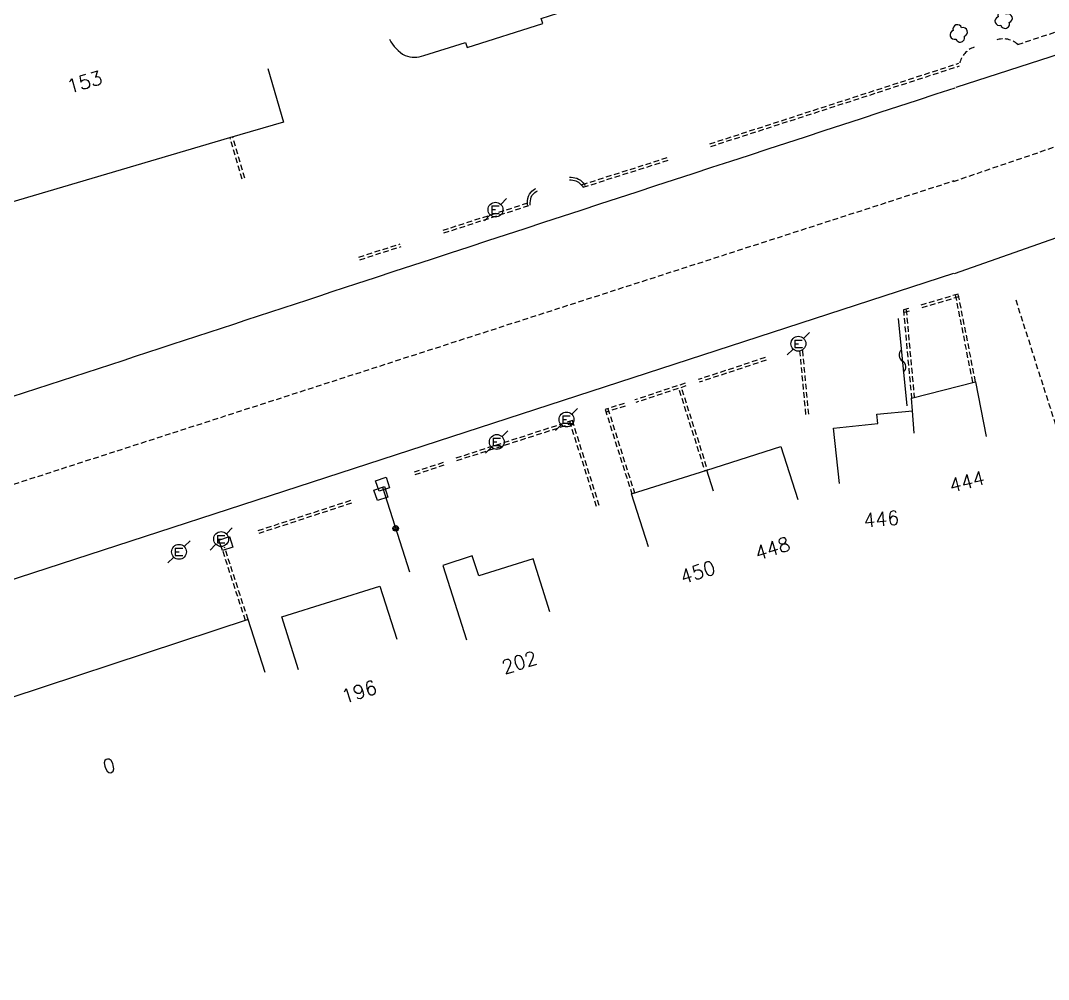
# Model space of a CAD drawing. Header units: millimetres. Extents: x 112998 to 114000, y 125000 to 126000.
# Drawn here: x 113334.6 to 113426.8, y 125752.3 to 125838.4 of the extents above; entities that cross this region are included whole.
import ezdxf
from ezdxf.enums import TextEntityAlignment as Align

# ---------------------------------------------------------------- set-up
doc = ezdxf.new("R2010")
doc.units = ezdxf.units.MM
doc.linetypes.add('DASHED', pattern=[0.75, 0.5, -0.25])
doc.layers.get('0').update_dxf_attribs({"linetype": 'CONTINUOUS'})
for name, color, linetype in [('W0001', 6, 'DASHED'), ('W0008', 7, 'CONTINUOUS'), ('W0100', 7, 'CONTINUOUS'), ('W0112', 1, 'DASHED'), ('W0300', 7, 'CONTINUOUS'), ('W0310', 3, 'CONTINUOUS'), ('W0322', 7, 'CONTINUOUS'), ('W0471', 7, 'CONTINUOUS'), ('W0991', 7, 'CONTINUOUS'), ('W1102', 7, 'CONTINUOUS')]:
    doc.layers.add(name, color=color, linetype=linetype)
doc.styles.get("Standard").update_dxf_attribs({"font": 'romans.shx', "width": 0.85})

# ---------------------------------------------------------------- blocks, each defined once
blk = doc.blocks.new('t310o')
at = {"color": 0, "linetype": 'Continuous'}
for centre, start, end in [((-0.5, 0.375), 216.8699, 323.1304), ((0.5, -0.375), 36.8699, 143.1303)]:
    blk.add_arc(centre, 0.625, start, end, dxfattribs=at)
blk = doc.blocks.new('t322o')
at = {"color": 0, "linetype": 'Continuous'}
for radius in [0.25, 0.15]:
    blk.add_circle((0, 0), radius, dxfattribs=at)
blk = doc.blocks.new('T471')
for p, q in [((0.500001, 0.500001), (1.000002, 1.000002)), ((-0.333334, 0.333334), (-0.333334, -0.333334)), ((-0.333334, 0.333334), (0.333334, 0.333334)), ((-0.333334, 0), (0, 0)), ((-0.500001, -0.500001), (-1.000002, -1.000002)), ((-0.333334, -0.333334), (0.333334, -0.333334))]:
    blk.add_line(p, q)
blk.add_ellipse((0, 0), major_axis=(0.471405, 0.471405), ratio=1, start_param=5.497787144, end_param=11.780972451)
blk = doc.blocks.new('t112o')
at = {"color": 0, "linetype": 'Continuous'}
for p, q in [((-0.5, 0.5), (0.5, 0.5)), ((-0.5, -0.5), (-0.5, 0.5)), ((0.5, 0.5), (0.5, -0.5)), ((0.5, -0.5), (-0.5, -0.5))]:
    blk.add_line(p, q, dxfattribs=at)
blk = doc.blocks.new('TP10')
at = {"layer": 'W0300', "color": 0}
for centre, start, end in [((-0.4, 0), 90, 270), ((0, 0.4), 0, 180), ((0.4, 0), 270, 90), ((0, -0.4), 180, 360)]:
    blk.add_arc(centre, 0.4, start, end, dxfattribs=at)

msp = doc.modelspace()

# ---------------------------------------------------------------- linework, layer by layer
at = {"layer": 'W0001'}
for points in [[(113418.291, 125823.972), (113500, 125851.924)], [(113274.739, 125777.674), (113418.378, 125824.053), (113418.378, 125824.053)]]:
    msp.add_lwpolyline(points, dxfattribs=at)
at = {"layer": 'W0008'}
for points in [[(113418.553, 125832.433), (113500, 125858.784)], [(113500, 125838.353), (113497.793, 125839.439), (113494.905, 125840.41), (113492.955, 125840.718), (113464.712, 125831.355), (113442.003, 125824.006), (113418.378, 125815.685)], [(113418.316, 125815.721), (113281.829, 125771.3)]]:
    msp.add_lwpolyline(points, dxfattribs=at)
msp.add_lwpolyline([(113271.96, 125784.693), (113294.017, 125791.72, 0.0015), (113364.759, 125814.81, -0.0003), (113418.441, 125832.385), (113418.441, 125832.385)], format="xyb", dxfattribs=at)
at = {"layer": 'W0100'}
msp.add_lwpolyline([(113367.692, 125836.749, 0.1465), (113369.084, 125835.283, 0.1694), (113370.769, 125835.277), (113374.516, 125836.463), (113374.662, 125836.002), (113381.46, 125838.148), (113381.312, 125838.615), (113385.03, 125839.792), (113383.52, 125844.559), (113383.52, 125844.559)], format="xyb", dxfattribs=at)
for points in [[(113356.763, 125834.109), (113358.177, 125829.312), (113353.339, 125827.887), (113327.26, 125820.2), (113325.846, 125824.996), (113325.846, 125824.996)], [(113408.06, 125796.845), (113407.544, 125801.818), (113411.518, 125802.231), (113411.429, 125803.077), (113414.612, 125803.372), (113414.534, 125804.524), (113420.285, 125805.99), (113421.25, 125801.084), (113421.25, 125801.084)], [(113390.93, 125791.165), (113389.42, 125795.932), (113396.156, 125798.063), (113402.817, 125800.176), (113404.327, 125795.41), (113404.327, 125795.41)], [(113382.077, 125785.336), (113380.567, 125790.102), (113375.715, 125788.565), (113375.109, 125790.369), (113372.485, 125789.488), (113374.599, 125782.815), (113374.599, 125782.815)], [(113359.517, 125780.108), (113358.007, 125784.875), (113366.828, 125787.647), (113368.338, 125782.88), (113368.338, 125782.88)], [(113356.528, 125779.872), (113354.994, 125784.631), (113327.405, 125775.534), (113325.688, 125774.101), (113325.566, 125771.898), (113325.65, 125771.617), (113325.65, 125771.617)]]:
    msp.add_lwpolyline(points, dxfattribs=at)
at = {"layer": 'W0112'}
for p, q in [((113396.438, 125827.356), (113418.781, 125834.589)), ((113396.515, 125827.118), (113418.859, 125834.351)), ((113354.463, 125824.19), (113353.371, 125827.896)), ((113354.703, 125824.261), (113353.61, 125827.967)), ((113384.985, 125823.696), (113392.657, 125826.131)), ((113385.061, 125823.457), (113392.732, 125825.893)), ((113383.832, 125824.121), (113383.984, 125824.11)), ((113383.85, 125824.371), (113384.005, 125824.359)), ((113383.984, 125824.11), (113384.133, 125824.094)), ((113384.005, 125824.359), (113384.166, 125824.341)), ((113384.133, 125824.094), (113384.277, 125824.069)), ((113384.166, 125824.341), (113384.33, 125824.313)), ((113384.277, 125824.069), (113384.414, 125824.031)), ((113384.33, 125824.313), (113384.496, 125824.268)), ((113384.414, 125824.031), (113384.542, 125823.976)), ((113384.496, 125824.268), (113384.66, 125824.196)), ((113384.542, 125823.976), (113384.66, 125823.899)), ((113384.66, 125824.196), (113384.813, 125824.097)), ((113384.66, 125823.899), (113384.769, 125823.804)), ((113384.769, 125823.804), (113384.87, 125823.696)), ((113384.813, 125824.097), (113384.944, 125823.983)), ((113384.944, 125823.983), (113385.059, 125823.86)), ((113385.059, 125823.86), (113385.163, 125823.734)), ((113380.261, 125822.847), (113380.36, 125822.979)), ((113380.36, 125822.979), (113380.471, 125823.09)), ((113380.471, 125823.09), (113380.588, 125823.187)), ((113380.548, 125822.814), (113380.638, 125822.905)), ((113380.588, 125823.187), (113380.706, 125823.274)), ((113380.638, 125822.905), (113380.74, 125822.989)), ((113380.706, 125823.274), (113380.823, 125823.354)), ((113380.74, 125822.989), (113380.85, 125823.069)), ((113380.85, 125823.069), (113380.963, 125823.147)), ((113384.87, 125823.696), (113384.967, 125823.579)), ((113384.967, 125823.579), (113385.061, 125823.457)), ((113385.163, 125823.734), (113385.259, 125823.609)), ((113372.49, 125819.595), (113380.243, 125822.096)), ((113380.07, 125821.861), (113380.073, 125822.052)), ((113380.073, 125822.052), (113380.084, 125822.249)), ((113380.084, 125822.249), (113380.112, 125822.45)), ((113380.112, 125822.45), (113380.166, 125822.651)), ((113380.166, 125822.651), (113380.261, 125822.847)), ((113380.32, 125821.858), (113380.323, 125822.045)), ((113380.323, 125822.045), (113380.333, 125822.227)), ((113380.333, 125822.227), (113380.357, 125822.402)), ((113380.357, 125822.402), (113380.401, 125822.566)), ((113380.401, 125822.566), (113380.473, 125822.714)), ((113380.473, 125822.714), (113380.548, 125822.814)), ((113372.566, 125819.357), (113380.32, 125821.858)), ((113364.941, 125817.185), (113368.656, 125818.374)), ((113365.017, 125816.947), (113368.732, 125818.136)), ((113418.735, 125813.863), (113415.19, 125812.815)), ((113420.039, 125805.941), (113418.49, 125813.814)), ((113420.285, 125805.99), (113418.735, 125813.863)), ((113418.806, 125813.623), (113415.261, 125812.575)), ((113414.269, 125812.572), (113413.811, 125812.44)), ((113413.811, 125812.44), (113414.534, 125804.524)), ((113414.338, 125812.331), (113413.88, 125812.2)), ((113414.06, 125812.463), (113414.783, 125804.546)), ((113405.06, 125803.052), (113404.5, 125809.05)), ((113405.309, 125803.075), (113404.749, 125809.073)), ((113401.402, 125808.161), (113395.394, 125806.181)), ((113401.48, 125807.923), (113395.472, 125805.943)), ((113394.215, 125805.854), (113389.706, 125804.362)), ((113394.293, 125805.616), (113389.785, 125804.125)), ((113393.688, 125805.223), (113395.974, 125798.008)), ((113393.927, 125805.299), (113396.212, 125798.084)), ((113388.758, 125804.047), (113387.044, 125803.497)), ((113388.834, 125803.809), (113387.121, 125803.259)), ((113387.283, 125803.572), (113389.67, 125796.015)), ((113387.044, 125803.497), (113389.432, 125795.939)), ((113384.101, 125802.5), (113373.608, 125799.113)), ((113384.177, 125802.263), (113373.685, 125798.875)), ((113386.278, 125794.799), (113383.862, 125802.425)), ((113386.516, 125794.874), (113384.101, 125802.5)), ((113372.497, 125798.731), (113369.78, 125797.826)), ((113372.576, 125798.494), (113369.859, 125797.588)), ((113364.182, 125795.317), (113355.678, 125792.534)), ((113364.26, 125795.079), (113355.756, 125792.296)), ((113354.756, 125784.553), (113352.64, 125791.06)), ((113354.993, 125784.631), (113352.878, 125791.137))]:
    msp.add_line(p, q, dxfattribs=at)
msp.add_lwpolyline([(113424.069, 125836.279, 0.268893), (113422.159, 125836.685, 0.268893)], format="xyb", dxfattribs=at)
for points in [[(113424.069, 125836.279), (113427.525, 125837.41)], [(113452.195, 125752.318), (113452.753, 125754.588), (113447.735, 125768.714), (113429.757, 125770.356), (113428.983, 125792.564), (113427.483, 125802.125), (113423.848, 125813.538)]]:
    msp.add_lwpolyline(points, dxfattribs=at)
msp.add_arc((113420.761, 125834.178), 1.947, 108.1169, 168.31874, dxfattribs=at)
at = {"layer": 'W0310'}
msp.add_lwpolyline([(113413.353, 125811.661), (113414.119, 125803.836), (113414.119, 125803.836)], dxfattribs=at)
at = {"layer": 'W0322'}
msp.add_lwpolyline([(113367.062, 125796.539), (113369.478, 125788.912), (113369.478, 125788.912)], dxfattribs=at)
at = {"layer": 'W1102'}
for points in [[(113414.788, 125801.38), (113414.612, 125803.372), (113414.612, 125803.372)], [(113396.76, 125796.156), (113396.156, 125798.063), (113396.156, 125798.063)]]:
    msp.add_lwpolyline(points, dxfattribs=at)

# ---------------------------------------------------------------- block references
at = {"layer": 'W0112'}
for p, rotation in [((113367.06, 125796.787), 198.3678), ((113366.91, 125795.946), 198.3678), ((113353.006, 125791.459), 198.2629)]:
    msp.add_blockref('t112o', p, dxfattribs=dict(at, rotation=rotation))
at = {"layer": 'W0300', "rotation": 198.1168963293454}
for p in [(113422.808, 125838.505), (113418.778, 125837.268)]:
    msp.add_blockref('TP10', p, dxfattribs=at)
at = {"layer": 'W0310', "rotation": 275.5900109215202}
msp.add_blockref('t310o', (113413.726, 125807.849), dxfattribs=at)
at = {"layer": 'W0322', "rotation": 287.5776882720637}
msp.add_blockref('t322o', (113368.239, 125792.823), dxfattribs=at)
at = {"layer": 'W0471', "rotation": 0.1273999999999997}
for p in [(113377.197, 125821.445), (113404.385, 125809.402), (113383.572, 125802.6), (113377.313, 125800.587), (113352.572, 125791.864), (113348.794, 125790.717)]:
    msp.add_blockref('T471', p, dxfattribs=at)

# ---------------------------------------------------------------- texts
at = {"layer": 'W0991'}
for s, rotation, p in [('153', 16.42186, (113340.315, 125832.91)), ('444', 14.29804, (113419.508, 125797.02)), ('446', 5.08097, (113411.821, 125793.665)), ('448', 17.60218, (113402.057, 125791.017)), ('450', 17.55272, (113395.351, 125788.893)), ('202', 17.71469, (113379.347, 125780.789)), ('196', 17.44618, (113364.966, 125778.152)), ('0', 18.48339, (113342.513, 125771.496))]:
    msp.add_text(s, height=1.25, rotation=rotation, dxfattribs=at).set_placement(p, align=Align.MIDDLE)

doc.saveas('drawing.dxf')
